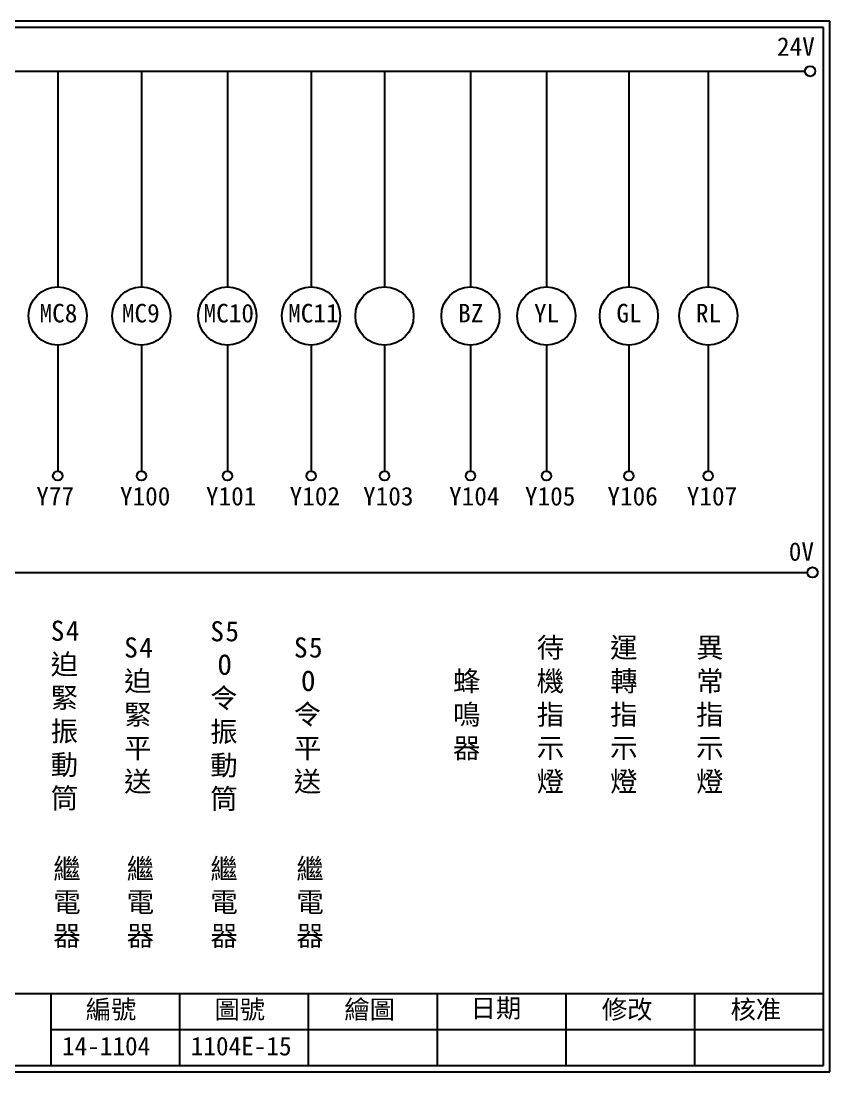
# Model space of a CAD drawing. Extents: x 889 to 1176, y 251 to 455.
# Drawn here: x 1019 to 1176.1, y 251.2 to 455.2 of the extents above; entities that cross this region are included whole.
import ezdxf

# ---------------------------------------------------------------- set-up
doc = ezdxf.new("R2010")
doc.units = 0
doc.layers.get('0').update_dxf_attribs({"linetype": 'CONTINUOUS'})
doc.layers.add('圖框層', color=7, linetype='CONTINUOUS')
doc.layers.add('標尺寸層', color=3, linetype='CONTINUOUS')
doc.styles.add('CNS', font='romanc.shx', dxfattribs={"bigfont": 'chineset.shx'})
doc.styles.add('STSL', font='kaiu.ttf')

msp = doc.modelspace()

# ---------------------------------------------------------------- linework, layer by layer
for centre in [(1172.21, 445.42), (1172.69, 348.15)]:
    msp.add_circle(centre, 1)
at = {"layer": '圖框層', "color": 7}
for p, q in [((1176.07, 455.16), (889.07, 455.16)), ((1176.07, 251.2), (1176.07, 455.16)), ((1174.82, 453.91), (890.32, 453.91)), ((1174.82, 252.44), (1174.82, 453.91)), ((890.32, 266.44), (1174.82, 266.44)), ((1024.82, 252.44), (1024.82, 266.44)), ((1049.82, 252.44), (1049.82, 266.44)), ((1074.82, 252.44), (1074.82, 266.44)), ((1099.82, 252.44), (1099.82, 266.44)), ((1124.82, 252.44), (1124.82, 266.44)), ((1149.82, 252.44), (1149.82, 266.44)), ((1024.82, 259.44), (1174.82, 259.44)), ((889.07, 251.2), (1176.07, 251.2)), ((890.32, 252.44), (1174.82, 252.44))]:
    msp.add_line(p, q, dxfattribs=at)
at = {"layer": '標尺寸層', "color": 7}
for p, q in [((893.61, 445.42), (1171.21, 445.42)), ((1026.1, 445.42), (1026.1, 403.59)), ((1042.35, 445.42), (1042.35, 403.59)), ((1059.05, 445.42), (1059.05, 403.59)), ((1075.3, 445.42), (1075.3, 403.59)), ((1089.56, 445.42), (1089.56, 403.59)), ((1106.26, 445.42), (1106.26, 403.59)), ((1121, 445.42), (1121, 403.59)), ((1137.01, 445.4), (1137.01, 403.57)), ((1152.43, 445.42), (1152.43, 403.59)), ((1026.1, 392.26), (1026.1, 367.81)), ((1042.35, 392.26), (1042.35, 367.81)), ((1059.05, 392.26), (1059.05, 367.81)), ((1075.3, 392.26), (1075.3, 367.81)), ((1089.56, 392.26), (1089.56, 367.81)), ((1106.26, 392.26), (1106.26, 367.81)), ((1121, 392.26), (1121, 367.81)), ((1137.01, 392.25), (1137.01, 367.8)), ((1152.43, 392.26), (1152.43, 367.81)), ((893.82, 348.15), (1171.69, 348.15))]:
    msp.add_line(p, q, dxfattribs=at)
for centre, radius in [((1026.1, 397.92), 5.66), ((1042.35, 397.92), 5.66), ((1059.05, 397.92), 5.66), ((1075.3, 397.92), 5.66), ((1089.56, 397.92), 5.66), ((1106.26, 397.92), 5.66), ((1121, 397.92), 5.66), ((1137.01, 397.91), 5.66), ((1152.43, 397.92), 5.66), ((1026.1, 366.89), 0.92), ((1042.35, 366.89), 0.92), ((1059.05, 366.89), 0.92), ((1075.3, 366.89), 0.92), ((1089.56, 366.89), 0.92), ((1106.26, 366.89), 0.92), ((1121, 366.88), 0.92), ((1137.01, 366.88), 0.92), ((1152.43, 366.88), 0.92)]:
    msp.add_circle(centre, radius, dxfattribs=at)

# ---------------------------------------------------------------- texts
at = {"layer": '圖框層', "color": 4, "style": 'STSL'}
for s, p in [('24V', (1165.77, 448.41)), ('MC8', (1022.57, 396.67)), ('MC9', (1038.56, 396.67)), ('MC10', (1054.42, 396.67)), ('MC11', (1070.85, 396.67)), ('BZ', (1103.86, 396.67)), ('YL', (1118.59, 396.67)), ('GL', (1134.6, 396.67)), ('RL', (1150.02, 396.67)), ('Y77 ', (1021.93, 361.15)), ('Y100 ', (1038.18, 361.15)), ('Y101 ', (1054.88, 361.15)), ('Y102 ', (1071.13, 361.15)), ('Y103 ', (1085.39, 361.15)), ('Y104 ', (1102.09, 361.15)), ('Y105', (1116.83, 361.14)), ('Y106', (1132.84, 361.14)), ('Y107', (1148.26, 361.14)), ('0V', (1168.07, 350.4)), ('編號', (1031.54, 261.53)), ('圖號', (1056.54, 261.53)), ('繪圖', (1081.76, 261.53)), ('日期', (1106.29, 261.78)), ('修改', (1131.76, 261.53)), ('核准', (1156.76, 261.53)), ('14-1104', (1026.93, 254.42)), ('1104E-15', (1051.93, 254.42))]:
    msp.add_text(s, height=3.6, dxfattribs=at).set_placement(p)
at = {"layer": '標尺寸層', "color": 7, "char_height": 3.9, "attachment_point": 5, "style": 'CNS'}
for s, insert, width in [('{\\fDFKai-SB|b0|i0|c136|p65;\\T1.1;\\C0;S4迫緊\\P振動筒}', (1027.66, 320.36), 2.8481), ('{\\fDFKai-SB|b0|i0|c136|p65;\\T1.1;\\C0;S5\\PO令\\P振動筒}', (1058.65, 320.26), 2.8481), ('{\\fDFKai-SB|b0|i0|c136|p65;\\T1.1;\\C0;S4迫緊\\P平送}', (1041.92, 320.36), 2.8481), ('{\\fDFKai-SB|b0|i0|c136|p65;\\T1.1;\\C0;S5\\PO令\\P平送}', (1074.88, 320.36), 2.8481), ('{\\fDFKai-SB|b0|i0|c136|p65;待機指示燈}', (1121.78, 320.36), 2.8481), ('{\\fDFKai-SB|b0|i0|c136|p65;運轉指示燈}', (1136.04, 320.36), 2.8481), ('{\\fDFKai-SB|b0|i0|c136|p65;異常指示燈}', (1152.74, 320.36), 2.8481), ('{\\fDFKai-SB|b0|i0|c136|p65;蜂鳴器}', (1105.53, 320.36), 2.8481), ('{\\fDFKai-SB|b0|i0|c136|p65;繼電器}', (1027.9, 283.94), 8.6627), ('{\\fDFKai-SB|b0|i0|c136|p65;繼電器}', (1042.16, 283.94), 8.6627), ('{\\fDFKai-SB|b0|i0|c136|p65;繼電器}', (1058.41, 283.94), 8.6627), ('{\\fDFKai-SB|b0|i0|c136|p65;繼電器}', (1075.11, 283.94), 8.6627)]:
    msp.add_mtext(s, dxfattribs=dict(at, insert=insert, width=width))

doc.saveas('drawing.dxf')
